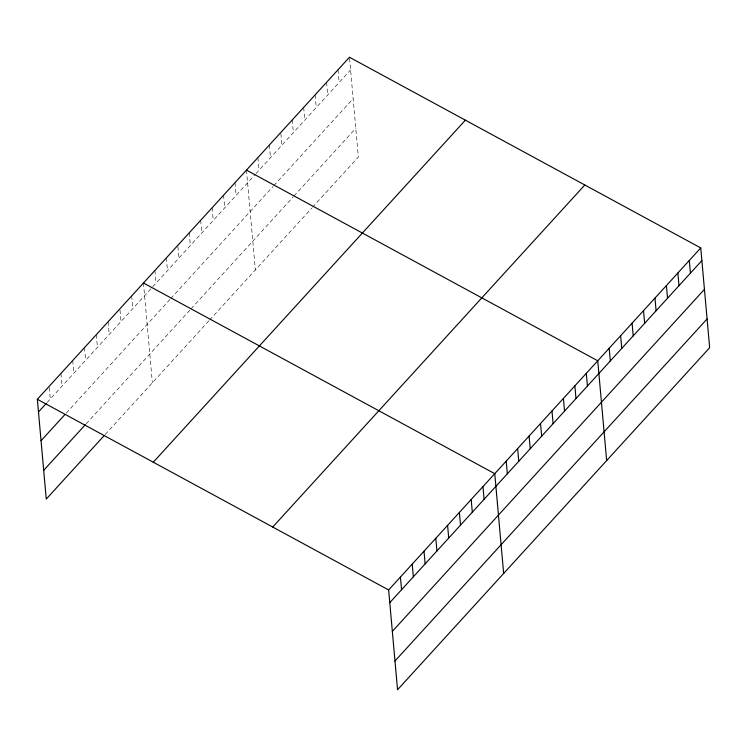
<?xml version="1.0" encoding="UTF-8"?>
<svg xmlns="http://www.w3.org/2000/svg" width="747" height="747" viewBox="0 0 747 747"><rect width="100%" height="100%" fill="white"/><g stroke="black" fill="none" stroke-linecap="round" stroke-linejoin="round"><path stroke-width="0.56" stroke-dasharray="3.73 2.8" d="M47.126 402.502L255.222 174.443M255.978 173.603L350.586 69.929M66.203 413.156L170.045 299.342M170.811 298.501L273.047 186.47M273.804 185.63L353.154 98.679M86.138 423.82L190.242 309.725M190.999 308.894L293.235 196.853M294.001 196.013L355.796 128.288M105.206 434.474L208.824 320.911M209.59 320.08L311.816 208.04M312.582 207.199L358.355 157.038L349.456 57.248M338.008 69.788L339.138 82.469M326.56 82.329L327.7 95.009M315.122 94.869L316.252 107.559M303.674 107.409L304.813 120.099M292.236 119.959L293.366 132.639M280.891 133.648L281.918 145.179M269.35 145.039L270.479 157.72M257.902 157.58L259.032 170.26M246.454 170.12L255.362 269.91M235.016 182.66L236.145 195.35M223.568 195.2L224.707 207.89M212.129 207.75L213.259 220.43M200.682 220.29L201.811 232.971M189.243 232.831L190.373 245.511M177.898 246.529L178.925 258.051M166.348 257.911L167.487 270.601M154.909 270.451L156.039 283.141M143.461 283.001L152.369 382.781M131.677 295.915L132.807 308.604M119.987 309.996L121.014 321.527M108.091 321.761L109.221 334.441M96.307 334.684L97.437 347.364M84.514 347.607L85.644 360.287M72.72 360.53L73.85 373.211M60.927 373.453L62.066 386.134M49.246 387.525L50.273 399.057"/><path stroke-width="1.12" d="M104.421 435.333L46.258 499.08L37.35 399.29L349.456 57.248L700.742 247.92L709.65 347.71L397.544 689.752L388.645 589.962L700.742 247.92M38.48 411.98L46.342 403.361M41.048 440.721L64.625 414.874M43.69 470.339L85.354 424.679M153.275 462.216L465.381 120.164M272.72 527.046L584.817 184.995M389.775 602.652L701.872 260.6M392.343 631.392L704.44 289.35M394.986 661.011L707.082 318.96M246.454 170.12L597.749 360.792L606.657 460.582M143.461 283.001L494.757 473.673L503.665 573.463M37.35 399.29L388.645 589.962M689.304 260.46L690.433 273.141M677.856 273L678.986 285.69M666.417 285.541L667.547 298.23M654.97 298.09L656.099 310.771M643.522 310.631L644.661 323.311M632.083 323.171L633.213 335.851M620.636 335.711L621.765 348.391M609.197 348.251L610.327 360.932M586.311 373.332L587.441 386.022M574.863 385.882L575.993 398.562M563.415 398.422L564.555 411.102M551.977 410.962L553.107 423.642M540.529 423.502L541.668 436.183M529.091 436.043L530.221 448.732M517.643 448.583L518.773 461.272M506.205 461.132L507.334 473.813M482.964 486.596L484.103 499.276M471.18 499.51L472.309 512.199M459.386 512.433L460.516 525.122M447.593 525.356L448.723 538.036M435.8 538.279L436.939 550.959M424.016 551.202L425.146 563.882M412.223 564.125L413.352 576.805M400.429 577.048L401.569 589.728"/></g></svg>
